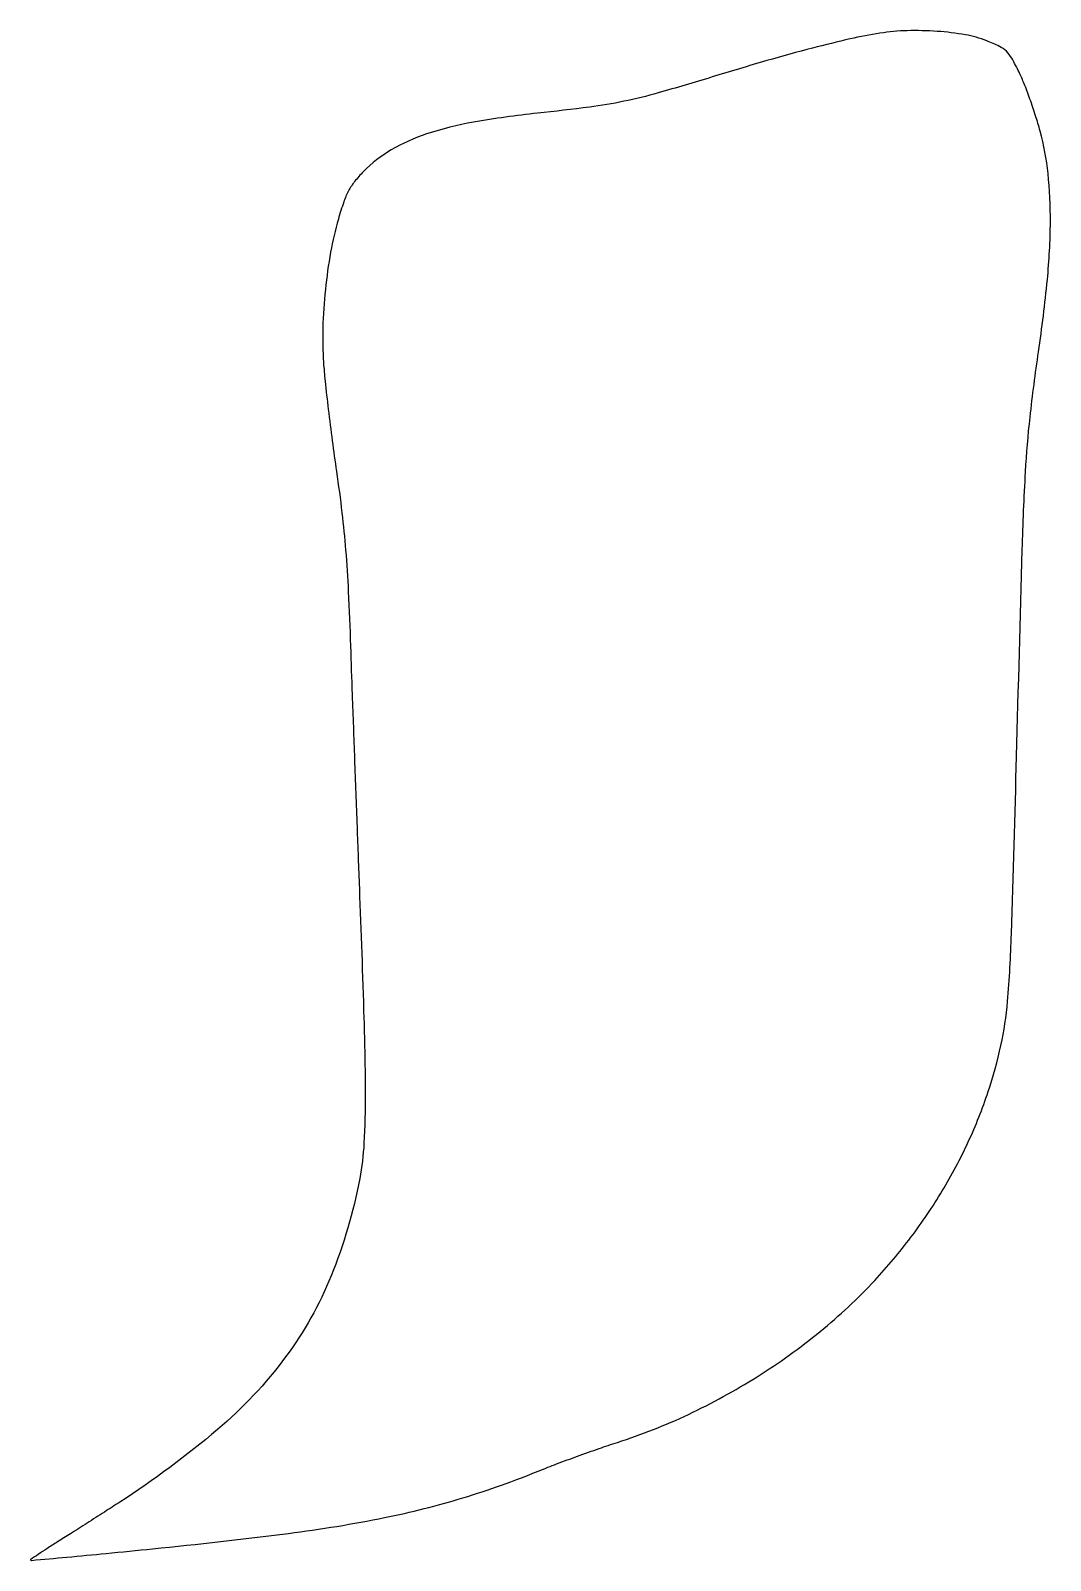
# Model space of a CAD drawing. Extents: x 0 to 286, y 0 to 430.
import ezdxf

# ---------------------------------------------------------------- set-up
doc = ezdxf.new("R2010")
doc.units = 0

msp = doc.modelspace()

# ---------------------------------------------------------------- linework, layer by layer
msp.add_lwpolyline([(238.63205, 428.965467, 0.01672), (230.294015, 427.366614, 0.00803), (219.710477, 424.788417, 0.006696), (206.882377, 421.260206, 0.003838), (191.5, 416.678821, -0.004923), (176.399378, 412.217024, -0.018182), (166.743943, 409.843015, -0.019013), (157.154993, 408.229472, -0.005759), (142.5, 406.504449, 0.016402), (124.554485, 404.003857, 0.038083), (111.388637, 400.678763, 0.050523), (101.449529, 396.186819, 0.067596), (93.643602, 390.123372, 0.025557), (91.156864, 387.312502, 0.046781), (89.482171, 384.754664, 0.038801), (88.125741, 381.622117, 0.012576), (86.603857, 376.803563, 0.025816), (84.440982, 367.530752, 0.018601), (82.954487, 357.007752, 0.018491), (82.245676, 346.309287, 0.024108), (82.43235, 336.5, 0.00996), (82.886692, 331.300134, 0.003002), (83.782072, 323.415625, 0.003007), (84.892907, 314.581966, 0.003263), (86.081573, 306, -0.006757), (87.608933, 294.37554, -0.009261), (88.647627, 283.876219, -0.008034), (89.391377, 272.274701, -0.003598), (90.014272, 257, 0.000501), (90.488105, 243.295975, 0.000224), (91.137591, 225.26875, 0.000222), (91.841373, 206.206921, 0.000301), (92.494693, 189, -0.00166), (93.780798, 152.51147, -0.007665), (94.131191, 131.38288, -0.012999), (93.785789, 117.426861, -0.034247), (92.596796, 107.5, -0.049188), (84.572353, 80.208799, -0.063576), (71.80955, 57.458773, -0.0576), (52.664296, 37.043498, -0.032049), (25.235567, 16.692227, -0.000854), (20.942949, 13.925276, -0.000593), (16.084676, 10.813582, -0.000598), (11.414062, 7.83776, -0.001236), (7.754818, 5.525154, 0.0033), (4.802275, 3.642076, 0.00558), (2.356806, 2.020595, 0.001295), (0.266445, 0.592803, 0.481389), (0.254818, 0.430828, 0.212403), (0.489692, 0.351276, 0.000069), (10.410786, 1.268106, 0.00113), (21.436009, 2.313641, 0.000684), (34.484028, 3.598785, 0.006799), (72.602, 7.930028, 0.018132), (99.601623, 12.370358, 0.023756), (121.560896, 17.901822, 0.02343), (143, 25.51255, -0.006383), (147.844107, 27.420445, -0.00359), (153.770821, 29.619227, -0.003582), (159.786884, 31.753488, -0.005849), (164.921943, 33.466871, 0.032553), (184.869985, 41.328962, 0.030324), (204.126505, 51.877536, 0.030521), (221.838483, 64.597232, 0.034162), (237.172762, 78.943368, 0.026024), (247.321529, 91.032975, 0.026317), (256.118819, 104.067794, 0.026651), (263.396413, 117.785319, 0.028402), (269.002538, 131.915628, 0.02623), (272.572, 144.890671, 0.032891), (274.439372, 157.224962, 0.013376), (275.533789, 176.155914, 0.00108), (276.97146, 226, -0.000505), (278.578522, 284.031405, -0.006384), (279.485516, 305.892828, -0.014445), (280.761192, 321.204885, -0.008284), (283.137569, 339.585487, 0.011722), (285.609549, 359.7976, 0.022793), (286.465338, 376.029048, 0.028146), (285.798084, 389.58568, 0.03953), (283.576895, 401.489372, 0.011277), (282.311906, 405.790433, 0.008513), (280.736329, 410.456863, 0.008617), (279.104979, 414.792489, 0.019654), (277.691054, 417.989372, 0.014178), (275.617479, 421.933031, 0.071865), (274.106482, 423.896457, 0.079362), (272.168959, 425.259331, 0.019425), (268.589466, 426.839724, 0.051697), (262.606011, 428.519079, 0.024876), (254.687418, 429.478575, 0.024385), (246.264129, 429.664594, 0.032346)], format="xyb", close=True)

doc.saveas('drawing.dxf')
